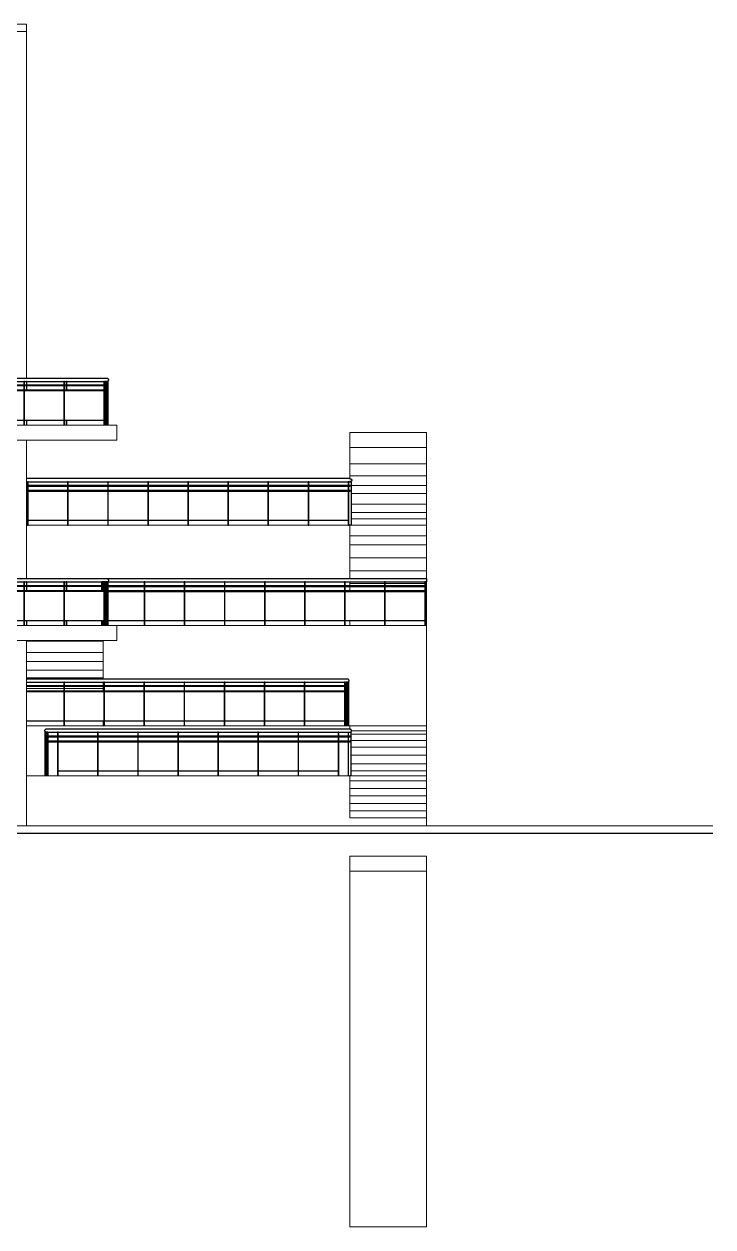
# Model space of a CAD drawing. Header units: millimetres. Extents: x 3062 to 3755, y 1606 to 1663.
# Drawn here: x 3241.326 to 3243.751, y 1629.51 to 1633.742 of the extents above; entities that cross this region are included whole.
import ezdxf

# ---------------------------------------------------------------- set-up
doc = ezdxf.new("R2010")
doc.units = ezdxf.units.MM
for name, color, linetype, lineweight in [('A-FLOR', 192, 'Continuous', 9), ('A-GENM', 13, 'Continuous', 9), ('A-WALL', 113, 'Continuous', 9)]:
    doc.layers.add(name, color=color, linetype=linetype, lineweight=lineweight)
doc.layers.add('A-Flor-Hral', color=242, linetype='Continuous')

# ---------------------------------------------------------------- blocks, each defined once
blk = doc.blocks.new('Railing - 50 x 12mm-362962-South')
at = {"layer": 'A-Flor-Hral'}
for p, q in [((152588, 4870), (152576, 4870)), ((152576, 4870), (152576, 4800)), ((152588, 4800), (152588, 4870)), ((152576, 4780), (152576, 4700)), ((152588, 4700), (152588, 4780)), ((152576, 4100), (152576, 4000)), ((152588, 4000), (152588, 4100))]:
    blk.add_line(p, q, dxfattribs=at)
blk = doc.blocks.new('Railing - 800mm-362960-South')
at = {"layer": 'A-Flor-Hral'}
blk.add_line((153338, 4100), (153357, 4100), dxfattribs=at)
blk = doc.blocks.new('Railing - 50 x 12mm-V103-South')
at = {"layer": 'A-Flor-Hral'}
for p, q in [((153357, 4800), (153357, 4870)), ((153376, 4870), (153357, 4870)), ((153407, 4870), (153388, 4870)), ((153407, 4870), (153407, 4000)), ((153357, 4700), (153357, 4780)), ((153357, 4000), (153357, 4680))]:
    blk.add_line(p, q, dxfattribs=at)
blk = doc.blocks.new('Railing - 50 x 12mm-V104-South')
at = {"layer": 'A-Flor-Hral'}
for p, q in [((153338, 4870), (153326, 4870)), ((153326, 4870), (153326, 4000)), ((153338, 4000), (153338, 4870))]:
    blk.add_line(p, q, dxfattribs=at)
blk = doc.blocks.new('Railing - 800mm-V105-South')
at = {"layer": 'A-Flor-Hral'}
blk.add_line((152538, 4100), (153326, 4100), dxfattribs=at)
blk = doc.blocks.new('Railing - 50 x 12mm-V106-South')
at = {"layer": 'A-Flor-Hral'}
for p, q in [((150857, 4800), (150857, 4870)), ((150876, 4870), (150857, 4870)), ((150907, 4870), (150888, 4870)), ((150907, 4870), (150907, 4000)), ((150857, 4700), (150857, 4780)), ((150857, 4000), (150857, 4680))]:
    blk.add_line(p, q, dxfattribs=at)
blk = doc.blocks.new('Railing - 800mm-V107-South')
at = {"layer": 'A-Flor-Hral'}
blk.add_line((150889, 4680), (150889, 4100), dxfattribs=at)
blk = doc.blocks.new('Railing - 50 x 12mm-V108-South')
at = {"layer": 'A-Flor-Hral'}
for p, q in [((146690, 4870), (146682, 4870)), ((146690, 4000), (146690, 4870))]:
    blk.add_line(p, q, dxfattribs=at)
blk = doc.blocks.new('Railing - Railing-414402-South')
at = {"layer": 'A-Flor-Hral'}
for p, q in [((146690, 4800), (146776, 4800)), ((146788, 4800), (147576, 4800)), ((147588, 4800), (148376, 4800)), ((148388, 4800), (149176, 4800)), ((149188, 4800), (149976, 4800)), ((149988, 4800), (150776, 4800)), ((150788, 4800), (150876, 4800)), ((150888, 4800), (150892, 4800)), ((150892, 4780), (150892, 4800)), ((150907, 4800), (150926, 4800)), ((150938, 4800), (151726, 4800)), ((151738, 4800), (152526, 4800)), ((152538, 4800), (153326, 4800)), ((153338, 4800), (153376, 4800)), ((153388, 4800), (153392, 4800)), ((153392, 4780), (153392, 4800)), ((146776, 4780), (146690, 4780)), ((146690, 4700), (146776, 4700)), ((146776, 4680), (146690, 4680)), ((147576, 4780), (146788, 4780)), ((146788, 4700), (147576, 4700)), ((147576, 4680), (146788, 4680)), ((148376, 4780), (147588, 4780)), ((147588, 4700), (148376, 4700)), ((148376, 4680), (147588, 4680)), ((149176, 4780), (148388, 4780)), ((148388, 4700), (149176, 4700)), ((149176, 4680), (148388, 4680)), ((149976, 4780), (149188, 4780)), ((149188, 4700), (149976, 4700)), ((149976, 4680), (149188, 4680)), ((150776, 4780), (149988, 4780)), ((149988, 4700), (150776, 4700)), ((150776, 4680), (149988, 4680)), ((150876, 4780), (150788, 4780)), ((150788, 4700), (150876, 4700)), ((150876, 4680), (150788, 4680)), ((150892, 4780), (150888, 4780)), ((150888, 4700), (150892, 4700)), ((150892, 4680), (150888, 4680)), ((150892, 4680), (150892, 4700)), ((150926, 4780), (150907, 4780)), ((150907, 4700), (150926, 4700)), ((150926, 4680), (150907, 4680)), ((151726, 4780), (150938, 4780)), ((150938, 4700), (151726, 4700)), ((151726, 4680), (150938, 4680)), ((152526, 4780), (151738, 4780)), ((151738, 4700), (152526, 4700)), ((152526, 4680), (151738, 4680)), ((153326, 4780), (152538, 4780)), ((152538, 4700), (153326, 4700)), ((153326, 4680), (152538, 4680)), ((153376, 4780), (153338, 4780)), ((153338, 4700), (153376, 4700)), ((153376, 4680), (153338, 4680)), ((153392, 4780), (153388, 4780)), ((153388, 4700), (153392, 4700)), ((153392, 4680), (153388, 4680)), ((153392, 4680), (153392, 4700))]:
    blk.add_line(p, q, dxfattribs=at)
for name, p in [('Railing - 50 x 12mm-V108-South', (0, 0)), ('Railing - 50 x 12mm-V104-South', (-6550, 0)), ('Railing - 50 x 12mm-V104-South', (-5750, 0)), ('Railing - 50 x 12mm-V104-South', (-4950, 0)), ('Railing - 50 x 12mm-V104-South', (-4150, 0)), ('Railing - 50 x 12mm-V104-South', (-3350, 0)), ('Railing - 50 x 12mm-V104-South', (-2550, 0)), ('Railing - 50 x 12mm-V106-South', (0, 0)), ('Railing - 50 x 12mm-V104-South', (-2450, 0)), ('Railing - 50 x 12mm-V104-South', (-2400, 0)), ('Railing - 50 x 12mm-V104-South', (-1600, 0)), ('Railing - 50 x 12mm-362962-South', (-798, 0)), ('Railing - 50 x 12mm-V104-South', (-800, 0)), ('Railing - 50 x 12mm-362962-South', (0, 0)), ('Railing - 50 x 12mm-V104-South', (0, 0)), ('Railing - 50 x 12mm-V103-South', (0, 0)), ('Railing - 50 x 12mm-V104-South', (50, 0)), ('Railing - 800mm-V107-South', (0, 0)), ('Railing - 800mm-V105-South', (-5750, 0)), ('Railing - 800mm-V105-South', (-4950, 0)), ('Railing - 800mm-V105-South', (-4150, 0)), ('Railing - 800mm-V105-South', (-3350, 0)), ('Railing - 800mm-V105-South', (-2550, 0)), ('Railing - 800mm-V105-South', (-1600, 0)), ('Railing - 800mm-V105-South', (-800, 0)), ('Railing - 800mm-V105-South', (0, 0)), ('Railing - 800mm-362960-South', (0, 0))]:
    blk.add_blockref(name, p)
blk = doc.blocks.new('Top Rail Type - Top Rail_Internal_-414576-South')
at = {"layer": 'A-Flor-Hral'}
for p, q in [((150883, 4930), (146682, 4930)), ((146682, 4870), (150883, 4870)), ((153383, 4930), (150883, 4930)), ((150883, 4870), (153383, 4870)), ((152252, 4930), (151782, 4930)), ((151782, 4870), (153063, 4870)), ((152663, 4930), (152393, 4930)), ((153383, 4930), (152792, 4930)), ((153196, 4870), (153383, 4870))]:
    blk.add_line(p, q, dxfattribs=at)
for points, knots in [([(150923, 4900), (150923, 4902), (150922, 4906), (150919, 4912), (150916, 4917), (150912, 4920), (150909, 4922), (150906, 4924), (150903, 4926), (150899, 4927), (150895, 4929), (150891, 4929), (150887, 4930), (150883, 4930), (150880, 4930), (150878, 4930)], [0, 0, 0, 0, 0.0666667, 0.1333333, 0.2, 0.2333333, 0.2666667, 0.3, 0.3333333, 0.3666667, 0.4, 0.4333333, 0.4666667, 0.5, 0.5333333, 0.5333333, 0.5333333, 0.5333333]), ([(150878, 4870), (150880, 4870), (150883, 4870), (150887, 4870), (150891, 4871), (150895, 4871), (150899, 4873), (150903, 4874), (150906, 4876), (150909, 4878), (150912, 4880), (150916, 4883), (150919, 4888), (150922, 4894), (150923, 4898), (150923, 4900)], [0.4666667, 0.4666667, 0.4666667, 0.4666667, 0.5, 0.5333333, 0.5666667, 0.6, 0.6333333, 0.6666667, 0.7, 0.7333333, 0.7666667, 0.8, 0.8666667, 0.9333333, 1, 1, 1, 1]), ([(153378, 4870), (153380, 4870), (153383, 4870), (153387, 4870), (153391, 4871), (153395, 4871), (153399, 4873), (153403, 4874), (153406, 4876), (153409, 4878), (153412, 4880), (153416, 4883), (153419, 4888), (153422, 4894), (153423, 4898), (153423, 4900)], [0.4666667, 0.4666667, 0.4666667, 0.4666667, 0.5, 0.5333333, 0.5666667, 0.6, 0.6333333, 0.6666667, 0.7, 0.7333333, 0.7666667, 0.8, 0.8666667, 0.9333333, 1, 1, 1, 1]), ([(153423, 4900), (153423, 4902), (153422, 4906), (153419, 4912), (153416, 4917), (153412, 4920), (153409, 4922), (153406, 4924), (153403, 4926), (153399, 4927), (153395, 4929), (153391, 4929), (153387, 4930), (153383, 4930), (153380, 4930), (153379, 4930)], [0, 0, 0, 0, 0.0666667, 0.1333333, 0.2, 0.2333333, 0.2666667, 0.3, 0.3333333, 0.3666667, 0.4, 0.4333333, 0.4666667, 0.5, 0.5311634, 0.5311634, 0.5311634, 0.5311634]), ([(153387, 4930), (153385, 4930), (153383, 4930), (153380, 4930), (153379, 4930)], [0.46666667, 0.46666667, 0.46666667, 0.46666667, 0.5, 0.5311634, 0.5311634, 0.5311634, 0.5311634])]:
    blk.add_open_spline(points, degree=3, knots=knots, dxfattribs=at)
for points in [[(150887, 4930), (150885, 4930), (150883, 4930), (150880, 4930), (150878, 4930)], [(150878, 4870), (150880, 4870), (150883, 4870), (150885, 4870), (150887, 4870)], [(153378, 4870), (153380, 4870), (153383, 4870), (153385, 4870), (153387, 4870)]]:
    blk.add_open_spline(points, degree=3, dxfattribs=at)
blk = doc.blocks.new('Railing - 800mm-V109-South')
at = {"layer": 'A-Flor-Hral'}
blk.add_line((150889, 8680), (150889, 8100), dxfattribs=at)
blk = doc.blocks.new('Railing - Railing-414598-South')
at = {"layer": 'A-Flor-Hral'}
for p, q in [((146690, 8800), (146776, 8800)), ((146776, 8780), (146690, 8780)), ((146690, 8700), (146776, 8700)), ((146776, 8680), (146690, 8680)), ((146788, 8800), (147576, 8800)), ((147576, 8780), (146788, 8780)), ((146788, 8700), (147576, 8700)), ((147576, 8680), (146788, 8680)), ((147588, 8800), (148376, 8800)), ((148376, 8780), (147588, 8780)), ((147588, 8700), (148376, 8700)), ((148376, 8680), (147588, 8680)), ((148388, 8800), (149176, 8800)), ((149176, 8780), (148388, 8780)), ((148388, 8700), (149176, 8700)), ((149176, 8680), (148388, 8680)), ((149188, 8800), (149976, 8800)), ((149976, 8780), (149188, 8780)), ((149188, 8700), (149976, 8700)), ((149976, 8680), (149188, 8680)), ((149988, 8800), (150776, 8800)), ((150776, 8780), (149988, 8780)), ((149988, 8700), (150776, 8700)), ((150776, 8680), (149988, 8680)), ((150788, 8800), (150876, 8800)), ((150876, 8780), (150788, 8780)), ((150788, 8700), (150876, 8700)), ((150876, 8680), (150788, 8680)), ((150888, 8800), (150892, 8800)), ((150892, 8780), (150888, 8780)), ((150888, 8700), (150892, 8700)), ((150892, 8680), (150888, 8680)), ((150892, 8780), (150892, 8800)), ((150892, 8680), (150892, 8700)), ((150907, 8800), (150926, 8800)), ((150926, 8780), (150907, 8780)), ((150907, 8700), (150926, 8700)), ((150926, 8680), (150907, 8680)), ((150938, 8800), (151726, 8800)), ((151726, 8780), (150938, 8780)), ((150938, 8700), (151726, 8700)), ((151726, 8680), (150938, 8680)), ((151738, 8800), (152526, 8800)), ((152526, 8780), (151738, 8780)), ((151738, 8700), (152526, 8700)), ((152526, 8680), (151738, 8680)), ((152538, 8800), (153326, 8800)), ((153326, 8780), (152538, 8780)), ((152538, 8700), (153326, 8700)), ((153326, 8680), (152538, 8680)), ((153338, 8800), (153376, 8800)), ((153376, 8780), (153338, 8780)), ((153338, 8700), (153376, 8700)), ((153376, 8680), (153338, 8680)), ((153388, 8800), (153392, 8800)), ((153392, 8780), (153388, 8780)), ((153388, 8700), (153392, 8700)), ((153392, 8680), (153388, 8680)), ((153392, 8780), (153392, 8800)), ((153392, 8680), (153392, 8700))]:
    blk.add_line(p, q, dxfattribs=at)
for name, p in [('Railing - 50 x 12mm-V108-South', (0, 4000)), ('Railing - 50 x 12mm-V104-South', (-6550, 4000)), ('Railing - 50 x 12mm-V104-South', (-5750, 4000)), ('Railing - 50 x 12mm-V104-South', (-4950, 4000)), ('Railing - 50 x 12mm-V104-South', (-4150, 4000)), ('Railing - 50 x 12mm-V104-South', (-3350, 4000)), ('Railing - 50 x 12mm-V104-South', (-2550, 4000)), ('Railing - 50 x 12mm-V103-South', (-2500, 4000)), ('Railing - 50 x 12mm-V104-South', (-2450, 4000)), ('Railing - 800mm-V109-South', (0, 0)), ('Railing - 50 x 12mm-V104-South', (-2400, 4000)), ('Railing - 50 x 12mm-V104-South', (-1600, 4000)), ('Railing - 50 x 12mm-362962-South', (-798, 4000)), ('Railing - 50 x 12mm-V104-South', (-800, 4000)), ('Railing - 50 x 12mm-362962-South', (0, 4000)), ('Railing - 50 x 12mm-V104-South', (0, 4000)), ('Railing - 50 x 12mm-V106-South', (2500, 4000)), ('Railing - 50 x 12mm-V104-South', (50, 4000)), ('Railing - 800mm-V105-South', (-5750, 4000)), ('Railing - 800mm-V105-South', (-4950, 4000)), ('Railing - 800mm-V105-South', (-4150, 4000)), ('Railing - 800mm-V105-South', (-3350, 4000)), ('Railing - 800mm-V105-South', (-2550, 4000)), ('Railing - 800mm-V105-South', (-1600, 4000)), ('Railing - 800mm-V105-South', (-800, 4000)), ('Railing - 800mm-V105-South', (0, 4000)), ('Railing - 800mm-362960-South', (0, 4000))]:
    blk.add_blockref(name, p)
blk = doc.blocks.new('Top Rail Type - Top Rail_Internal_-414610-South')
at = {"layer": 'A-Flor-Hral'}
for p, q in [((150883, 8930), (146682, 8930)), ((153383, 8930), (150883, 8930)), ((152252, 8930), (151782, 8930)), ((152663, 8930), (152393, 8930)), ((153383, 8930), (152792, 8930)), ((146682, 8870), (150883, 8870)), ((150883, 8870), (153383, 8870)), ((151782, 8870), (153063, 8870)), ((153196, 8870), (153383, 8870))]:
    blk.add_line(p, q, dxfattribs=at)
for points, knots in [([(150923, 8900), (150923, 8902), (150922, 8906), (150919, 8912), (150916, 8917), (150912, 8920), (150909, 8922), (150906, 8924), (150903, 8926), (150899, 8927), (150895, 8929), (150891, 8929), (150887, 8930), (150883, 8930), (150880, 8930), (150878, 8930)], [0, 0, 0, 0, 0.0666667, 0.1333333, 0.2, 0.2333333, 0.2666667, 0.3, 0.3333333, 0.3666667, 0.4, 0.4333333, 0.4666667, 0.5, 0.5333333, 0.5333333, 0.5333333, 0.5333333]), ([(150878, 8870), (150880, 8870), (150883, 8870), (150887, 8870), (150891, 8871), (150895, 8871), (150899, 8873), (150903, 8874), (150906, 8876), (150909, 8878), (150912, 8880), (150916, 8883), (150919, 8888), (150922, 8894), (150923, 8898), (150923, 8900)], [0.4666667, 0.4666667, 0.4666667, 0.4666667, 0.5, 0.5333333, 0.5666667, 0.6, 0.6333333, 0.6666667, 0.7, 0.7333333, 0.7666667, 0.8, 0.8666667, 0.9333333, 1, 1, 1, 1]), ([(153378, 8870), (153380, 8870), (153383, 8870), (153387, 8870), (153391, 8871), (153395, 8871), (153399, 8873), (153403, 8874), (153406, 8876), (153409, 8878), (153412, 8880), (153416, 8883), (153419, 8888), (153422, 8894), (153423, 8898), (153423, 8900)], [0.4666667, 0.4666667, 0.4666667, 0.4666667, 0.5, 0.5333333, 0.5666667, 0.6, 0.6333333, 0.6666667, 0.7, 0.7333333, 0.7666667, 0.8, 0.8666667, 0.9333333, 1, 1, 1, 1]), ([(153423, 8900), (153423, 8902), (153422, 8906), (153419, 8912), (153416, 8917), (153412, 8920), (153409, 8922), (153406, 8924), (153403, 8926), (153399, 8927), (153395, 8929), (153391, 8929), (153387, 8930), (153383, 8930), (153380, 8930), (153379, 8930)], [0, 0, 0, 0, 0.0666667, 0.1333333, 0.2, 0.2333333, 0.2666667, 0.3, 0.3333333, 0.3666667, 0.4, 0.4333333, 0.4666667, 0.5, 0.5311634, 0.5311634, 0.5311634, 0.5311634]), ([(153387, 8930), (153385, 8930), (153383, 8930), (153380, 8930), (153379, 8930)], [0.46666667, 0.46666667, 0.46666667, 0.46666667, 0.5, 0.5311634, 0.5311634, 0.5311634, 0.5311634])]:
    blk.add_open_spline(points, degree=3, knots=knots, dxfattribs=at)
for points in [[(150887, 8930), (150885, 8930), (150883, 8930), (150880, 8930), (150878, 8930)], [(150878, 8870), (150880, 8870), (150883, 8870), (150885, 8870), (150887, 8870)], [(153378, 8870), (153380, 8870), (153383, 8870), (153385, 8870), (153387, 8870)]]:
    blk.add_open_spline(points, degree=3, dxfattribs=at)
blk = doc.blocks.new('Generic Models 1 - Generic Models 1-418519-South')
at = {"layer": 'A-GENM'}
for p, q in [((158234, 7850), (159763, 7850)), ((158234, 7554), (158234, 7850)), ((159763, 7554), (159763, 7850)), ((158234, 7554), (159763, 7554)), ((158234, 7225), (158234, 7554)), ((159763, 7225), (159763, 7554)), ((158234, 7225), (159763, 7225)), ((158234, 6987), (158234, 7225)), ((159763, 6987), (159763, 7225)), ((158234, 6987), (159763, 6987)), ((158234, 6930), (158234, 6987)), ((159763, 6793), (159763, 6987)), ((158259, 6793), (159763, 6793)), ((159763, 6631), (159763, 6793)), ((158259, 6631), (159763, 6631)), ((159763, 6421), (159763, 6631)), ((158259, 6421), (159763, 6421)), ((158259, 6258), (159763, 6258)), ((159763, 6258), (159763, 6421)), ((159763, 6129), (159763, 6258)), ((151790, 6000), (151802, 6000)), ((151814, 6000), (152602, 6000)), ((152614, 6000), (153402, 6000)), ((153414, 6000), (154202, 6000)), ((154214, 6000), (155002, 6000)), ((155014, 6000), (155802, 6000)), ((155814, 6000), (156602, 6000)), ((156614, 6000), (157402, 6000)), ((157414, 6000), (158202, 6000)), ((158233, 4930), (158233, 6000)), ((158234, 4930), (158234, 6000)), ((158259, 6129), (159763, 6129)), ((158259, 6000), (159763, 6000)), ((159763, 6000), (159763, 6129)), ((159763, 6000), (159763, 5789)), ((159763, 5789), (158234, 5789)), ((159763, 5789), (159763, 5609)), ((159763, 5609), (158234, 5609)), ((159763, 5609), (159763, 5352)), ((159763, 5352), (158234, 5352)), ((159763, 5352), (159763, 5088)), ((159763, 5088), (158234, 5088)), ((159763, 5088), (159763, 4930)), ((158233, 4800), (158233, 4871)), ((158234, 4800), (158234, 4871)), ((158932, 4838), (158234, 4838)), ((159732, 4838), (158944, 4838)), ((159755, 4838), (159744, 4838)), ((158233, 4700), (158233, 4780)), ((158234, 4700), (158234, 4780)), ((159755, 4674), (159744, 4674)), ((159755, 4468), (159744, 4468)), ((158233, 4000), (158233, 4100)), ((159755, 4268), (159744, 4268)), ((153582, 4000), (159763, 4000)), ((159763, 2000), (159763, 4000)), ((153312, 3687), (151782, 3687)), ((153312, 3700), (153312, 2929)), ((153312, 3460), (151782, 3460)), ((153312, 3285), (151782, 3285)), ((153312, 3111), (151782, 3111)), ((153312, 2954), (151782, 2954)), ((152526, 2745), (151782, 2745)), ((153312, 2745), (152538, 2745)), ((153312, 2870), (153312, 2800)), ((153312, 2780), (153312, 2700)), ((151782, 2000), (158233, 2000)), ((153312, 2100), (153312, 2000)), ((158233, 2000), (159763, 2000)), ((158233, 1930), (158233, 2000)), ((159763, 2000), (159763, 1896)), ((159763, 1830), (158258, 1830)), ((159763, 1706), (158258, 1706)), ((159763, 1896), (158272, 1896)), ((159763, 1896), (159763, 1830)), ((159763, 1830), (159763, 1706)), ((159763, 1706), (159763, 1572)), ((159763, 1572), (158258, 1572)), ((159763, 1572), (159763, 1410)), ((159763, 1410), (158258, 1410)), ((159763, 1237), (158258, 1237)), ((159763, 1410), (159763, 1237)), ((159763, 1237), (159763, 1100)), ((151782, 1000), (158233, 1000)), ((151782, 5), (151782, 1000)), ((158233, 161), (158233, 1000)), ((159763, 1100), (158258, 1100)), ((158258, 1000), (159763, 1000)), ((159763, 1000), (159763, 1100)), ((159763, 1000), (159763, 900)), ((159763, 900), (158233, 900)), ((159763, 750), (158233, 750)), ((159763, 900), (159763, 750)), ((159763, 750), (159763, 600)), ((159763, 600), (158233, 600)), ((159763, 600), (159763, 450)), ((159763, 450), (158233, 450)), ((159763, 300), (158233, 300)), ((159763, 450), (159763, 300)), ((159763, 300), (159763, 161)), ((159763, 161), (158233, 161)), ((159763, 5), (159763, 161)), ((158233, -600), (159763, -600)), ((158233, -900), (158233, -600)), ((159763, -600), (159763, -900)), ((158233, -900), (159763, -900)), ((158233, -8000), (158233, -900)), ((159763, -900), (159763, -8000)), ((159763, -8000), (158233, -8000))]:
    blk.add_line(p, q, dxfattribs=at)
blk = doc.blocks.new('Railing - 50 x 12mm-V146-South')
at = {"layer": 'A-Flor-Hral'}
for p, q in [((152157, 1000), (152157, 1870)), ((152176, 1870), (152157, 1870)), ((152207, 1870), (152188, 1870)), ((152207, 1870), (152207, 1800)), ((152207, 1780), (152207, 1700)), ((152207, 1680), (152207, 1000))]:
    blk.add_line(p, q, dxfattribs=at)
blk = doc.blocks.new('Railing - 50 x 12mm-V147-South')
at = {"layer": 'A-Flor-Hral'}
for p, q in [((152413, 1870), (152401, 1870)), ((152401, 1870), (152401, 1000)), ((152413, 1000), (152413, 1870))]:
    blk.add_line(p, q, dxfattribs=at)
blk = doc.blocks.new('Railing - 800mm-V148-South')
at = {"layer": 'A-Flor-Hral'}
blk.add_line((152413, 1100), (153201, 1100), dxfattribs=at)
blk = doc.blocks.new('Railing - 50 x 12mm-V149-South')
at = {"layer": 'A-Flor-Hral'}
for p, q in [((158208, 1800), (158208, 1870)), ((158208, 1870), (158258, 1870)), ((158208, 1700), (158208, 1780)), ((158208, 1000), (158208, 1680)), ((158258, 1870), (158258, 1000)), ((158258, 1000), (158233, 1000))]:
    blk.add_line(p, q, dxfattribs=at)
blk = doc.blocks.new('Railing - Railing-425811-South')
at = {"layer": 'A-Flor-Hral'}
for p, q in [((152172, 1800), (152176, 1800)), ((152172, 1800), (152172, 1780)), ((152172, 1780), (152176, 1780)), ((152172, 1700), (152176, 1700)), ((152172, 1700), (152172, 1680)), ((152172, 1680), (152176, 1680)), ((152188, 1800), (152401, 1800)), ((152188, 1780), (152401, 1780)), ((152188, 1700), (152401, 1700)), ((152188, 1680), (152401, 1680)), ((152413, 1800), (153201, 1800)), ((152413, 1780), (153201, 1780)), ((152413, 1700), (153201, 1700)), ((152413, 1680), (153201, 1680)), ((153213, 1800), (154001, 1800)), ((153213, 1780), (154001, 1780)), ((153213, 1700), (154001, 1700)), ((153213, 1680), (154001, 1680)), ((154013, 1800), (154801, 1800)), ((154013, 1780), (154801, 1780)), ((154013, 1700), (154801, 1700)), ((154013, 1680), (154801, 1680)), ((154813, 1800), (155601, 1800)), ((154813, 1780), (155601, 1780)), ((154813, 1700), (155601, 1700)), ((154813, 1680), (155601, 1680)), ((155613, 1800), (156401, 1800)), ((155613, 1780), (156401, 1780)), ((155613, 1700), (156401, 1700)), ((155613, 1680), (156401, 1680)), ((156413, 1800), (157201, 1800)), ((156413, 1780), (157201, 1780)), ((156413, 1700), (157201, 1700)), ((156413, 1680), (157201, 1680)), ((157213, 1800), (158001, 1800)), ((157213, 1780), (158001, 1780)), ((157213, 1700), (158001, 1700)), ((157213, 1680), (158001, 1680)), ((158013, 1800), (158243, 1800)), ((158013, 1780), (158243, 1780)), ((158013, 1700), (158243, 1700)), ((158013, 1680), (158243, 1680)), ((158243, 1780), (158243, 1800)), ((158243, 1680), (158243, 1700))]:
    blk.add_line(p, q, dxfattribs=at)
for name, p in [('Railing - 50 x 12mm-V146-South', (0, 0)), ('Railing - 50 x 12mm-V147-South', (-226, 0)), ('Railing - 50 x 12mm-V147-South', (0, 0)), ('Railing - 50 x 12mm-V147-South', (800, 0)), ('Railing - 50 x 12mm-V147-South', (1600, 0)), ('Railing - 50 x 12mm-V147-South', (2400, 0)), ('Railing - 50 x 12mm-V147-South', (3200, 0)), ('Railing - 50 x 12mm-V147-South', (4000, 0)), ('Railing - 50 x 12mm-V147-South', (4800, 0)), ('Railing - 50 x 12mm-V147-South', (5600, 0)), ('Railing - 50 x 12mm-V149-South', (0, 0)), ('Railing - 800mm-V148-South', (0, 0)), ('Railing - 800mm-V148-South', (800, 0)), ('Railing - 800mm-V148-South', (1600, 0)), ('Railing - 800mm-V148-South', (2400, 0)), ('Railing - 800mm-V148-South', (3200, 0)), ('Railing - 800mm-V148-South', (4000, 0)), ('Railing - 800mm-V148-South', (4800, 0))]:
    blk.add_blockref(name, p)
blk = doc.blocks.new('Top Rail Type - Top Rail_Internal_-426064-South')
at = {"layer": 'A-Flor-Hral'}
for p, q in [((158232, 1930), (152183, 1930)), ((152183, 1870), (158232, 1870))]:
    blk.add_line(p, q, dxfattribs=at)
for points, knots in [([(152187, 1930), (152185, 1930), (152183, 1930), (152178, 1930), (152174, 1929), (152170, 1929), (152166, 1927), (152163, 1926), (152159, 1924), (152156, 1922), (152153, 1920), (152149, 1917), (152146, 1912), (152143, 1906), (152143, 1902), (152143, 1900)], [0.4687404, 0.4687404, 0.4687404, 0.4687404, 0.5, 0.5333333, 0.5666667, 0.6, 0.6333333, 0.6666667, 0.7, 0.7333333, 0.7666667, 0.8, 0.8666667, 0.9333333, 1, 1, 1, 1]), ([(158272, 1900), (158272, 1902), (158272, 1906), (158269, 1912), (158266, 1917), (158262, 1920), (158259, 1922), (158256, 1924), (158252, 1926), (158249, 1927), (158245, 1929), (158241, 1929), (158237, 1930), (158232, 1930), (158230, 1930), (158228, 1930)], [-1, -1, -1, -1, -0.9333333, -0.8666667, -0.8, -0.7666667, -0.7333333, -0.7, -0.6666667, -0.6333333, -0.6, -0.5666667, -0.5333333, -0.5, -0.468378, -0.468378, -0.468378, -0.468378]), ([(152143, 1900), (152143, 1898), (152143, 1894), (152146, 1888), (152149, 1883), (152153, 1880), (152156, 1878), (152159, 1876), (152163, 1874), (152166, 1873), (152170, 1871), (152174, 1871), (152178, 1870), (152183, 1870), (152185, 1870), (152187, 1870)], [0, 0, 0, 0, 0.0666667, 0.1333333, 0.2, 0.2333333, 0.2666667, 0.3, 0.3333333, 0.3666667, 0.4, 0.4333333, 0.4666667, 0.5, 0.5316256, 0.5316256, 0.5316256, 0.5316256]), ([(158228, 1870), (158230, 1870), (158232, 1870), (158237, 1870), (158241, 1871), (158245, 1871), (158249, 1873), (158252, 1874), (158256, 1876), (158259, 1878), (158262, 1880), (158266, 1883), (158269, 1888), (158272, 1894), (158272, 1898), (158272, 1900)], [-0.5312631, -0.5312631, -0.5312631, -0.5312631, -0.5, -0.4666667, -0.4333333, -0.4, -0.3666667, -0.3333333, -0.3, -0.2666667, -0.2333333, -0.2, -0.1333333, -0.0666667, 0, 0, 0, 0])]:
    blk.add_open_spline(points, degree=3, knots=knots, dxfattribs=at)
blk = doc.blocks.new('Railing - 800mm-V150-South')
at = {"layer": 'A-Flor-Hral'}
blk.add_line((151782, 2100), (152526, 2100), dxfattribs=at)
blk = doc.blocks.new('Railing - Railing-426163-South')
at = {"layer": 'A-Flor-Hral'}
for p, q in [((151782, 2800), (152526, 2800)), ((152526, 2780), (151782, 2780)), ((151782, 2700), (152526, 2700)), ((152526, 2680), (151782, 2680)), ((152538, 2800), (153326, 2800)), ((153326, 2780), (152538, 2780)), ((152538, 2700), (153326, 2700)), ((153326, 2680), (152538, 2680)), ((153338, 2800), (154126, 2800)), ((154126, 2780), (153338, 2780)), ((153338, 2700), (154126, 2700)), ((154126, 2680), (153338, 2680)), ((154138, 2800), (154926, 2800)), ((154926, 2780), (154138, 2780)), ((154138, 2700), (154926, 2700)), ((154926, 2680), (154138, 2680)), ((154938, 2800), (155726, 2800)), ((155726, 2780), (154938, 2780)), ((154938, 2700), (155726, 2700)), ((155726, 2680), (154938, 2680)), ((155738, 2800), (156526, 2800)), ((156526, 2780), (155738, 2780)), ((155738, 2700), (156526, 2700)), ((156526, 2680), (155738, 2680)), ((156538, 2800), (157326, 2800)), ((157326, 2780), (156538, 2780)), ((156538, 2700), (157326, 2700)), ((157326, 2680), (156538, 2680)), ((157338, 2800), (158126, 2800)), ((158126, 2780), (157338, 2780)), ((157338, 2700), (158126, 2700)), ((158126, 2680), (157338, 2680)), ((158138, 2800), (158176, 2800)), ((158176, 2780), (158138, 2780)), ((158138, 2700), (158176, 2700)), ((158176, 2680), (158138, 2680)), ((158188, 2800), (158192, 2800)), ((158192, 2780), (158188, 2780)), ((158188, 2700), (158192, 2700)), ((158192, 2680), (158188, 2680)), ((158192, 2780), (158192, 2800)), ((158192, 2680), (158192, 2700))]:
    blk.add_line(p, q, dxfattribs=at)
for name, p in [('Railing - 50 x 12mm-V104-South', (-800, -2000)), ('Railing - 50 x 12mm-V104-South', (0, -2000)), ('Railing - 50 x 12mm-V104-South', (800, -2000)), ('Railing - 50 x 12mm-V104-South', (1600, -2000)), ('Railing - 50 x 12mm-V104-South', (2400, -2000)), ('Railing - 50 x 12mm-V104-South', (3200, -2000)), ('Railing - 50 x 12mm-V104-South', (4000, -2000)), ('Railing - 50 x 12mm-V104-South', (4800, -2000)), ('Railing - 50 x 12mm-V106-South', (7300, -2000)), ('Railing - 50 x 12mm-V104-South', (4850, -2000)), ('Railing - 800mm-V150-South', (0, 0)), ('Railing - 800mm-V105-South', (0, -2000)), ('Railing - 800mm-V105-South', (800, -2000)), ('Railing - 800mm-V105-South', (1600, -2000)), ('Railing - 800mm-V105-South', (2400, -2000)), ('Railing - 800mm-V105-South', (3200, -2000)), ('Railing - 800mm-V105-South', (4000, -2000)), ('Railing - 800mm-V105-South', (4800, -2000))]:
    blk.add_blockref(name, p)
blk = doc.blocks.new('Top Rail Type - Top Rail_Internal_-426317-South')
at = {"layer": 'A-Flor-Hral'}
for p, q in [((158183, 2930), (151782, 2930)), ((151782, 2870), (158183, 2870))]:
    blk.add_line(p, q, dxfattribs=at)
for points, knots in [([(158223, 2900), (158223, 2902), (158222, 2906), (158219, 2912), (158216, 2917), (158212, 2920), (158209, 2922), (158206, 2924), (158203, 2926), (158199, 2927), (158195, 2929), (158191, 2929), (158187, 2930), (158183, 2930), (158180, 2930), (158179, 2930)], [0, 0, 0, 0, 0.0666667, 0.1333333, 0.2, 0.2333333, 0.2666667, 0.3, 0.3333333, 0.3666667, 0.4, 0.4333333, 0.4666667, 0.5, 0.5316714, 0.5316714, 0.5316714, 0.5316714]), ([(158179, 2870), (158180, 2870), (158183, 2870), (158187, 2870), (158191, 2871), (158195, 2871), (158199, 2873), (158203, 2874), (158206, 2876), (158209, 2878), (158212, 2880), (158216, 2883), (158219, 2888), (158222, 2894), (158223, 2898), (158223, 2900)], [0.4689769, 0.4689769, 0.4689769, 0.4689769, 0.5, 0.5333333, 0.5666667, 0.6, 0.6333333, 0.6666667, 0.7, 0.7333333, 0.7666667, 0.8, 0.8666667, 0.9333333, 1, 1, 1, 1])]:
    blk.add_open_spline(points, degree=3, knots=knots, dxfattribs=at)
blk = doc.blocks.new('Railing - 50 x 12mm-V151-South')
at = {"layer": 'A-Flor-Hral'}
for p, q in [((153287, 4800), (153287, 4870)), ((153306, 4870), (153287, 4870)), ((153326, 4870), (153318, 4870)), ((153287, 4700), (153287, 4780)), ((153287, 4000), (153287, 4100))]:
    blk.add_line(p, q, dxfattribs=at)
blk = doc.blocks.new('Railing - 50 x 12mm-V152-South')
at = {"layer": 'A-Flor-Hral'}
for p, q in [((153344, 4870), (153338, 4870)), ((153344, 4800), (153344, 4870)), ((153344, 4700), (153344, 4780)), ((153344, 4000), (153344, 4100))]:
    blk.add_line(p, q, dxfattribs=at)
blk = doc.blocks.new('Railing - 800mm-V153-South')
at = {"layer": 'A-Flor-Hral'}
blk.add_line((153407, 4100), (154132, 4100), dxfattribs=at)
blk = doc.blocks.new('Railing - 50 x 12mm-V154-South')
at = {"layer": 'A-Flor-Hral'}
for p, q in [((159767, 4870), (159755, 4870)), ((159755, 4870), (159755, 4000)), ((159767, 4000), (159767, 4870)), ((159763, 4000), (159767, 4000))]:
    blk.add_line(p, q, dxfattribs=at)
blk = doc.blocks.new('Railing - Railing-426398-South')
at = {"layer": 'A-Flor-Hral'}
for p, q in [((153407, 4800), (154132, 4800)), ((154144, 4800), (154932, 4800)), ((154944, 4800), (155732, 4800)), ((155744, 4800), (156532, 4800)), ((156544, 4800), (157332, 4800)), ((157344, 4800), (158132, 4800)), ((158144, 4800), (158932, 4800)), ((158944, 4800), (159732, 4800)), ((159744, 4800), (159755, 4800)), ((153407, 4780), (154132, 4780)), ((153407, 4700), (154132, 4700)), ((153407, 4680), (154132, 4680)), ((154144, 4780), (154932, 4780)), ((154144, 4700), (154932, 4700)), ((154144, 4680), (154932, 4680)), ((154944, 4780), (155732, 4780)), ((154944, 4700), (155732, 4700)), ((154944, 4680), (155732, 4680)), ((155744, 4780), (156532, 4780)), ((155744, 4700), (156532, 4700)), ((155744, 4680), (156532, 4680)), ((156544, 4780), (157332, 4780)), ((156544, 4700), (157332, 4700)), ((156544, 4680), (157332, 4680)), ((157344, 4780), (158132, 4780)), ((157344, 4700), (158132, 4700)), ((157344, 4680), (158132, 4680)), ((158144, 4780), (158932, 4780)), ((158144, 4700), (158932, 4700)), ((158144, 4680), (158932, 4680)), ((158944, 4780), (159732, 4780)), ((158944, 4700), (159732, 4700)), ((158944, 4680), (159732, 4680)), ((159744, 4780), (159755, 4780)), ((159744, 4700), (159755, 4700)), ((159744, 4680), (159755, 4680))]:
    blk.add_line(p, q, dxfattribs=at)
for name, p in [('Railing - 50 x 12mm-V151-South', (0, 0)), ('Railing - 50 x 12mm-362962-South', (730, 0)), ('Railing - 50 x 12mm-V152-South', (0, 0)), ('Railing - 50 x 12mm-V147-South', (1730, 3000)), ('Railing - 50 x 12mm-V147-South', (2530, 3000)), ('Railing - 50 x 12mm-V147-South', (3330, 3000)), ('Railing - 50 x 12mm-V147-South', (4130, 3000)), ('Railing - 50 x 12mm-V147-South', (4930, 3000)), ('Railing - 50 x 12mm-V147-South', (5730, 3000)), ('Railing - 50 x 12mm-V147-South', (6530, 3000)), ('Railing - 50 x 12mm-V147-South', (7330, 3000)), ('Railing - 50 x 12mm-V154-South', (0, 0)), ('Railing - 800mm-V153-South', (0, 0)), ('Railing - 800mm-V148-South', (1730, 3000)), ('Railing - 800mm-V148-South', (2530, 3000)), ('Railing - 800mm-V148-South', (3330, 3000)), ('Railing - 800mm-V148-South', (4130, 3000)), ('Railing - 800mm-V148-South', (4930, 3000)), ('Railing - 800mm-V148-South', (5730, 3000)), ('Railing - 800mm-V148-South', (6530, 3000))]:
    blk.add_blockref(name, p)
blk = doc.blocks.new('Top Rail Type - Top Rail_Internal_-426529-South')
at = {"layer": 'A-Flor-Hral'}
for p, q in [((159763, 4930), (153313, 4930)), ((153313, 4870), (159763, 4870))]:
    blk.add_line(p, q, dxfattribs=at)
at = {"layer": 'A-Flor-Hral', "flags": 128}
for points in [[(159763, 4930), (159763, 4929), (159763, 4926), (159763, 4922), (159763, 4918), (159763, 4912), (159763, 4906), (159763, 4900)], [(159763, 4900), (159763, 4894), (159763, 4888), (159763, 4882), (159763, 4878), (159763, 4874), (159763, 4871), (159763, 4870)]]:
    blk.add_lwpolyline(points, dxfattribs=at)
at = {"layer": 'A-Flor-Hral'}
blk.add_open_spline([(153309, 4870), (153310, 4870), (153313, 4870), (153315, 4870), (153317, 4870)], degree=3, knots=[0.46666667, 0.46666667, 0.46666667, 0.46666667, 0.5, 0.53133344, 0.53133344, 0.53133344, 0.53133344], dxfattribs=at)
blk = doc.blocks.new('Railing - 50 x 12mm-V155-South')
at = {"layer": 'A-Flor-Hral'}
for p, q in [((151814, 6870), (151802, 6870)), ((151802, 6870), (151802, 6000)), ((151814, 6000), (151814, 6870)), ((151802, 6000), (151814, 6000))]:
    blk.add_line(p, q, dxfattribs=at)
blk = doc.blocks.new('Railing - 50 x 12mm-V156-South')
at = {"layer": 'A-Flor-Hral'}
for p, q in [((158214, 6870), (158259, 6870)), ((158259, 6870), (158259, 6000)), ((158259, 6000), (158214, 6000))]:
    blk.add_line(p, q, dxfattribs=at)
blk = doc.blocks.new('Railing - 50 x 12mm-V157-South')
at = {"layer": 'A-Flor-Hral'}
for p, q in [((151790, 6870), (151782, 6870)), ((151790, 6000), (151790, 6870)), ((151782, 6000), (151790, 6000))]:
    blk.add_line(p, q, dxfattribs=at)
blk = doc.blocks.new('Railing - Railing-426547-South')
at = {"layer": 'A-Flor-Hral'}
for p, q in [((151790, 6800), (151802, 6800)), ((151790, 6780), (151802, 6780)), ((151814, 6800), (152602, 6800)), ((151814, 6780), (152602, 6780)), ((152614, 6800), (153402, 6800)), ((152614, 6780), (153402, 6780)), ((153414, 6800), (154202, 6800)), ((153414, 6780), (154202, 6780)), ((154214, 6800), (155002, 6800)), ((154214, 6780), (155002, 6780)), ((155014, 6800), (155802, 6800)), ((155014, 6780), (155802, 6780)), ((155814, 6800), (156602, 6800)), ((155814, 6780), (156602, 6780)), ((156614, 6800), (157402, 6800)), ((156614, 6780), (157402, 6780)), ((157414, 6800), (158202, 6800)), ((157414, 6780), (158202, 6780)), ((158214, 6800), (158244, 6800)), ((158214, 6780), (158244, 6780)), ((158244, 6800), (158244, 6780)), ((151790, 6700), (151802, 6700)), ((151790, 6680), (151802, 6680)), ((151814, 6700), (152602, 6700)), ((151814, 6680), (152602, 6680)), ((152614, 6700), (153402, 6700)), ((152614, 6680), (153402, 6680)), ((153414, 6700), (154202, 6700)), ((153414, 6680), (154202, 6680)), ((154214, 6700), (155002, 6700)), ((154214, 6680), (155002, 6680)), ((155014, 6700), (155802, 6700)), ((155014, 6680), (155802, 6680)), ((155814, 6700), (156602, 6700)), ((155814, 6680), (156602, 6680)), ((156614, 6700), (157402, 6700)), ((156614, 6680), (157402, 6680)), ((157414, 6700), (158202, 6700)), ((157414, 6680), (158202, 6680)), ((158214, 6700), (158244, 6700)), ((158214, 6680), (158244, 6680)), ((158244, 6700), (158244, 6680))]:
    blk.add_line(p, q, dxfattribs=at)
for name, p in [('Railing - 50 x 12mm-V157-South', (0, 0)), ('Railing - 50 x 12mm-V155-South', (0, 0)), ('Railing - 50 x 12mm-V155-South', (800, 0)), ('Railing - 50 x 12mm-V155-South', (1600, 0)), ('Railing - 50 x 12mm-V155-South', (2400, 0)), ('Railing - 50 x 12mm-V155-South', (3200, 0)), ('Railing - 50 x 12mm-V155-South', (4000, 0)), ('Railing - 50 x 12mm-V155-South', (4800, 0)), ('Railing - 50 x 12mm-V155-South', (5600, 0)), ('Railing - 50 x 12mm-V155-South', (6400, 0)), ('Railing - 50 x 12mm-V156-South', (0, 0)), ('Railing - 800mm-V148-South', (-599, 5000)), ('Railing - 800mm-V148-South', (201, 5000)), ('Railing - 800mm-V148-South', (1001, 5000)), ('Railing - 800mm-V148-South', (1801, 5000)), ('Railing - 800mm-V148-South', (2601, 5000)), ('Railing - 800mm-V148-South', (3401, 5000)), ('Railing - 800mm-V148-South', (4201, 5000)), ('Railing - 800mm-V148-South', (5001, 5000))]:
    blk.add_blockref(name, p)
blk = doc.blocks.new('Top Rail Type - Top Rail_Internal_-426693-South')
at = {"layer": 'A-Flor-Hral'}
for p, q in [((158234, 6930), (151782, 6930)), ((151782, 6870), (158234, 6870)), ((158230, 6930), (158238, 6930))]:
    blk.add_line(p, q, dxfattribs=at)
for points, knots in [([(158230, 6930), (158231, 6930), (158234, 6930), (158238, 6930), (158242, 6929), (158246, 6929), (158250, 6927), (158254, 6926), (158257, 6924), (158261, 6922), (158263, 6920), (158267, 6917), (158271, 6912), (158273, 6906), (158274, 6902), (158274, 6900)], [0.4666667, 0.4666667, 0.4666667, 0.4666667, 0.5, 0.5333333, 0.5666667, 0.6, 0.6333333, 0.6666667, 0.7, 0.7333333, 0.7666667, 0.8, 0.8666667, 0.9333333, 1, 1, 1, 1]), ([(158274, 6900), (158274, 6898), (158273, 6894), (158271, 6888), (158267, 6883), (158263, 6880), (158261, 6878), (158257, 6876), (158254, 6874), (158250, 6873), (158246, 6871), (158242, 6871), (158238, 6870), (158234, 6870), (158231, 6870), (158230, 6870)], [0, 0, 0, 0, 0.0666667, 0.1333333, 0.2, 0.2333333, 0.2666667, 0.3, 0.3333333, 0.3666667, 0.4, 0.4333333, 0.4666667, 0.5, 0.5312724, 0.5312724, 0.5312724, 0.5312724])]:
    blk.add_open_spline(points, degree=3, knots=knots, dxfattribs=at)

msp = doc.modelspace()

# ---------------------------------------------------------------- linework, layer by layer
at = {"layer": 'A-FLOR'}
for p, q in [((3233.2059, 1633.7421), (3241.3345, 1633.7421)), ((3241.3345, 1633.7156), (3240.4, 1633.7156)), ((3241.3345, 1633.7421), (3241.3345, 1633.7156)), ((3240.4353, 1632.3315), (3241.6519, 1632.3315)), ((3241.6519, 1632.3315), (3241.6519, 1632.2786)), ((3241.6519, 1632.2786), (3240.4353, 1632.2786)), ((3240.4353, 1631.6261), (3241.6519, 1631.6261)), ((3241.6519, 1631.6261), (3241.6519, 1631.5733)), ((3241.6519, 1631.5733), (3240.4353, 1631.5733)), ((3230.4223, 1630.9217), (3243.75, 1630.9217)), ((3243.7506, 1630.8953), (3230.4228, 1630.8953)), ((3243.7506, 1630.8944), (3230.4228, 1630.8944)), ((3242.7418, 1630.8953), (3242.7418, 1630.8944)), ((3242.7595, 1630.8953), (3242.7595, 1630.8944))]:
    msp.add_line(p, q, dxfattribs=at)
at = {"layer": 'A-WALL'}
for p, q in [((3241.3345, 1633.7156), (3241.3345, 1632.4954)), ((3241.3345, 1632.2786), (3241.3345, 1631.7901)), ((3241.3345, 1631.5733), (3241.3345, 1631.0972))]:
    msp.add_line(p, q, dxfattribs=at)

# ---------------------------------------------------------------- block references
at = {"layer": 'A-Flor-Hral', "xscale": 0.0001763266083770742, "yscale": 0.0001763266083770742, "zscale": 0.0001763266083770742}
for name in ['Top Rail Type - Top Rail_Internal_-414610-South', 'Railing - Railing-414598-South', 'Top Rail Type - Top Rail_Internal_-426693-South', 'Railing - Railing-426547-South', 'Top Rail Type - Top Rail_Internal_-414576-South', 'Railing - Railing-414402-South', 'Railing - Railing-426398-South', 'Top Rail Type - Top Rail_Internal_-426529-South', 'Top Rail Type - Top Rail_Internal_-426317-South', 'Railing - Railing-426163-South', 'Top Rail Type - Top Rail_Internal_-426064-South', 'Railing - Railing-425811-South']:
    msp.add_blockref(name, (3214.5713, 1630.9208), dxfattribs=at)
at = {"layer": 'A-GENM', "xscale": 0.0001763266083770742, "yscale": 0.0001763266083770742, "zscale": 0.0001763266083770742}
msp.add_blockref('Generic Models 1 - Generic Models 1-418519-South', (3214.5713, 1630.9208), dxfattribs=at)

doc.saveas('drawing.dxf')
